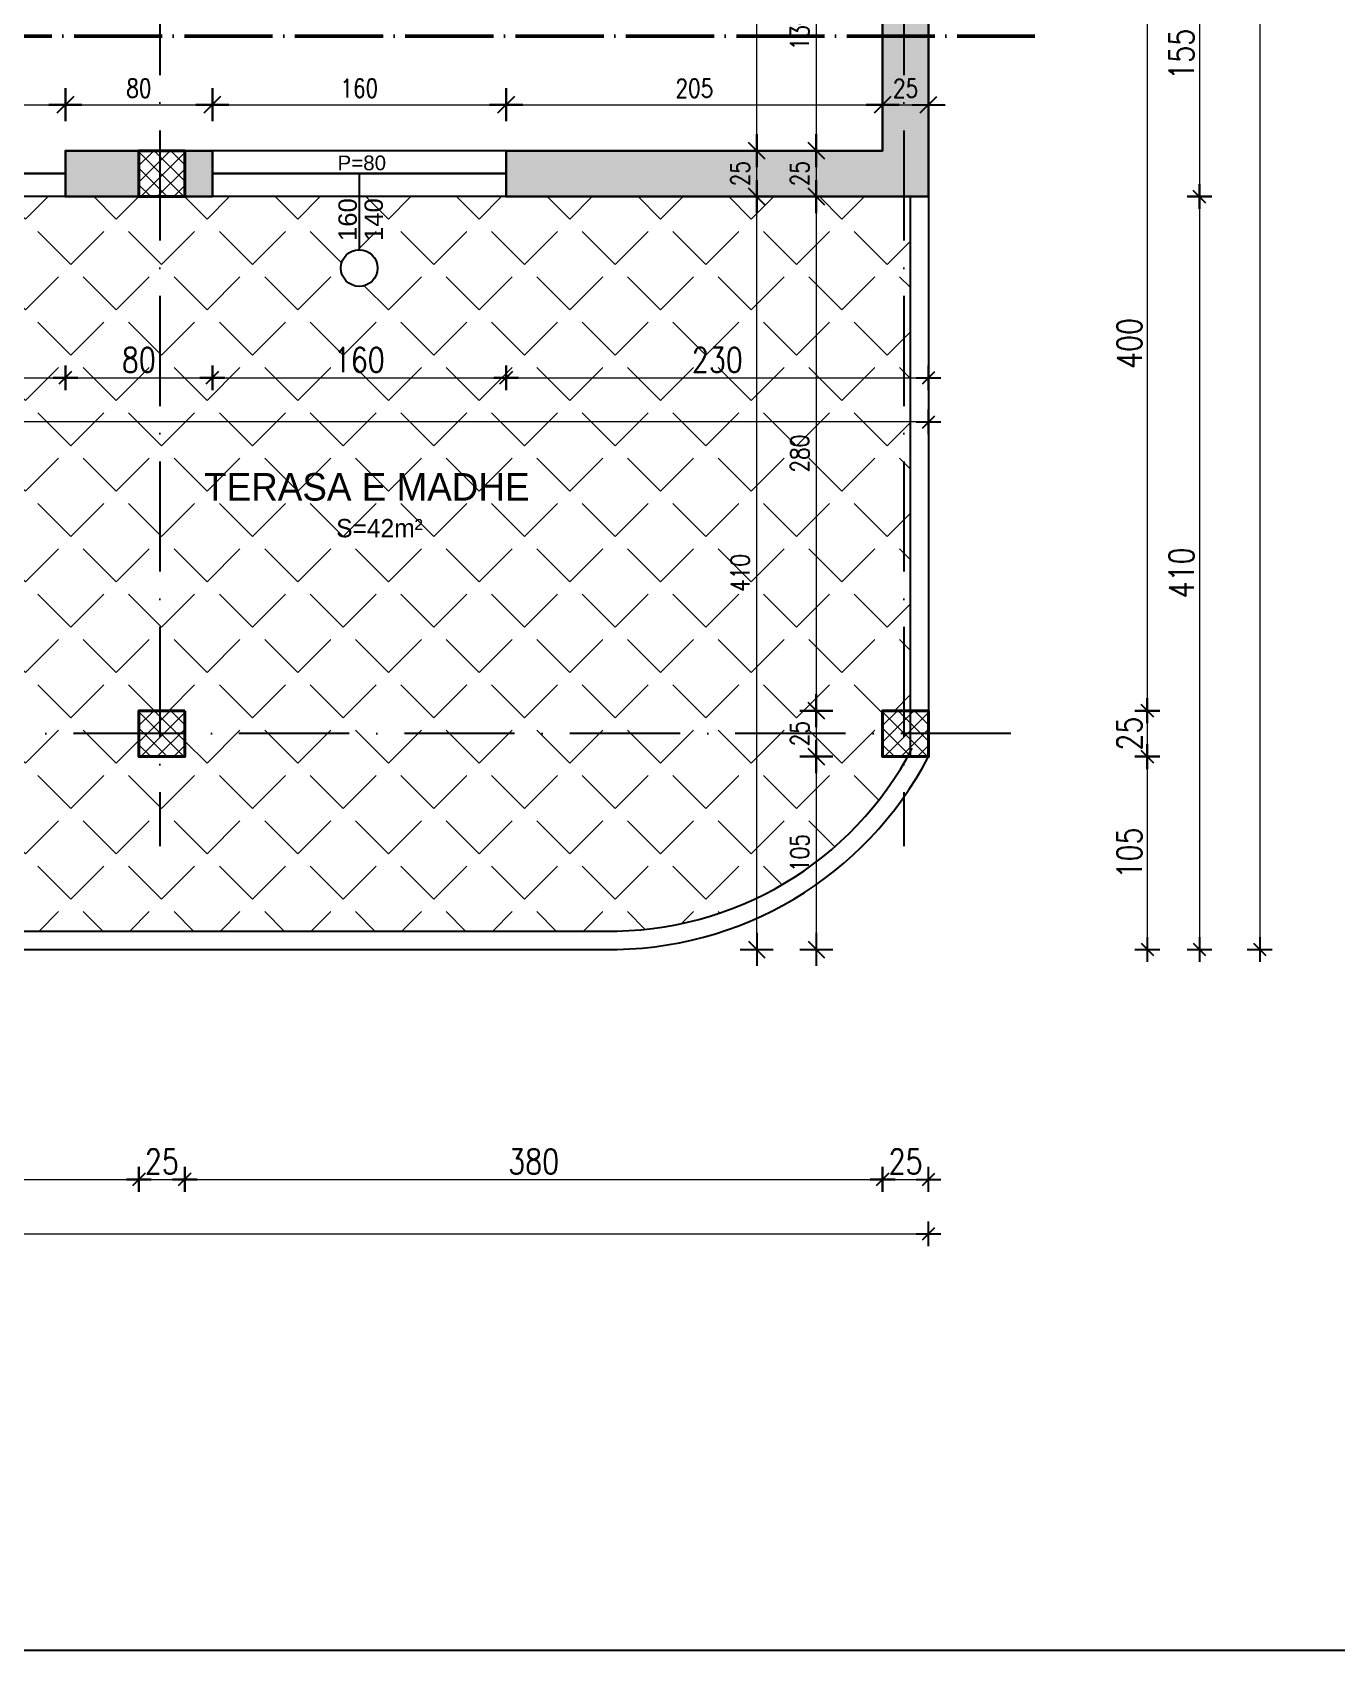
# Model space of a CAD drawing. Header units: metres. Extents: x 2674 to 33045, y -10854 to 2806.
# Drawn here: x 19612 to 20322, y 159 to 1040 of the extents above; entities that cross this region are included whole.
import ezdxf

# ---------------------------------------------------------------- set-up
doc = ezdxf.new("R2010")
doc.units = ezdxf.units.M
doc.linetypes.add('ACAD_ISO04W100', pattern=[30, 24, -3, 0, -3])
doc.linetypes.add('ACAD_ISO10W100', pattern=[18, 12, -3, 0, -3])
doc.layers.add('2d hamdia', color=7, linetype='Continuous')
doc.styles.add('_DIM Romans 0.8', font='romans.shx', dxfattribs={"width": 0.8})
doc.styles.get("Standard").update_dxf_attribs({"font": 'arial.ttf'})
doc.linetypes.add('FENCELINE2', pattern='A,6.35,-2.54,[132,ltypeshp.shx,S=2.54,R=0,X=-2.54,Y=0],-2.54,25.4', length=36.83)
doc.dimstyles.new('50 jasht', dxfattribs={"dimscale": 15, "dimtxt": 0.9, "dimasz": 0.3, "dimexe": 1.25, "dimexo": 0.625, "dimgap": 0.2, "dimtad": 1, "dimdec": 0, "dimzin": 12, "dimdsep": 46, "dimtxsty": '_DIM Romans 0.8', "dimblk": '- Kosa Crta za DIM (Mala)', "dimcen": 1, "dimse1": 1, "dimse2": 1, "dimclrd": 256, "dimclrt": 256, "dimazin": 3, "dimtfac": 1, "dimtdec": 0, "dimtix": 1, "dimtmove": 0, "dimatfit": 3, "dimfxl": 1, "dimlwd": 0, "dimarcsym": 0})
doc.dimstyles.new('50 mrena', dxfattribs={"dimscale": 10, "dimtxt": 1, "dimasz": 0.6, "dimexe": 1.25, "dimexo": 0.625, "dimgap": 0.4, "dimtad": 1, "dimdec": 0, "dimzin": 12, "dimdsep": 46, "dimtxsty": '_DIM Romans 0.8', "dimblk": '- Kosa Crta za DIM (Mala)', "dimcen": 2.5, "dimse1": 1, "dimse2": 1, "dimclrd": 256, "dimclrt": 256, "dimadec": 0, "dimazin": 3, "dimtfac": 1, "dimtdec": 0, "dimtix": 1, "dimtmove": 0, "dimatfit": 3, "dimfxl": 1, "dimlwd": 15, "dimarcsym": 0})

# ---------------------------------------------------------------- blocks, each defined once
blk = doc.blocks.new('- Kosa Crta za DIM (Mala)')
for points in [[(0, -1.5), (0, 1.5)], [(-1.5, 0), (1.5, 0)], [(-0.75, -0.75), (0.75, 0.75)]]:
    blk.add_lwpolyline(points)
blk = doc.blocks.new('*D903')
at = {"lineweight": 0, "transparency": 16777216}
blk.add_line((20219.24, 1066.21), (20219.24, 675.21), dxfattribs=at)
at = {"layer": 'Defpoints', "color": 0, "lineweight": 0, "transparency": 16777216}
for p in [(20100.1, 1070.71), (20100.1, 670.71), (20219.24, 670.71)]:
    blk.add_point(p, dxfattribs=at)
at = {"lineweight": 0, "transparency": 16777216, "xscale": 4.5, "yscale": 4.5, "zscale": 4.5}
for p, rotation in [((20219.24, 1070.71), 90), ((20219.24, 670.71), 270)]:
    blk.add_blockref('- Kosa Crta za DIM (Mala)', p, dxfattribs=dict(at, rotation=rotation))
at = {"lineweight": 0, "transparency": 16777216, "insert": (20209.49, 870.71), "char_height": 13.5, "attachment_point": 5, "rotation": 90, "style": '_DIM Romans 0.8'}
blk.add_mtext('400', dxfattribs=at)
blk = doc.blocks.new('*D904')
at = {"lineweight": 0, "transparency": 16777216}
blk.add_line((20219.24, 666.21), (20219.24, 650.21), dxfattribs=at)
at = {"layer": 'Defpoints', "color": 0, "lineweight": 0, "transparency": 16777216}
for p in [(20100.1, 670.71), (20100.1, 645.71), (20219.24, 645.71)]:
    blk.add_point(p, dxfattribs=at)
at = {"lineweight": 0, "transparency": 16777216, "xscale": 4.5, "yscale": 4.5, "zscale": 4.5}
for p, rotation in [((20219.24, 670.71), 90), ((20219.24, 645.71), 270)]:
    blk.add_blockref('- Kosa Crta za DIM (Mala)', p, dxfattribs=dict(at, rotation=rotation))
at = {"lineweight": 0, "transparency": 16777216, "insert": (20209.49, 658.21), "char_height": 13.5, "attachment_point": 5, "rotation": 90, "style": '_DIM Romans 0.8'}
blk.add_mtext('25', dxfattribs=at)
blk = doc.blocks.new('*D905')
at = {"lineweight": 0, "transparency": 16777216}
blk.add_line((20219.24, 641.21), (20219.24, 545.21), dxfattribs=at)
at = {"layer": 'Defpoints', "color": 0, "lineweight": 0, "transparency": 16777216}
for p in [(20100.1, 645.71), (19923.67, 540.71), (20219.24, 540.71)]:
    blk.add_point(p, dxfattribs=at)
at = {"lineweight": 0, "transparency": 16777216, "xscale": 4.5, "yscale": 4.5, "zscale": 4.5}
for p, rotation in [((20219.24, 645.71), 90), ((20219.24, 540.71), 270)]:
    blk.add_blockref('- Kosa Crta za DIM (Mala)', p, dxfattribs=dict(at, rotation=rotation))
at = {"lineweight": 0, "transparency": 16777216, "insert": (20209.49, 593.21), "char_height": 13.5, "attachment_point": 5, "rotation": 90, "style": '_DIM Romans 0.8'}
blk.add_mtext('105', dxfattribs=at)
blk = doc.blocks.new('*D914')
at = {"lineweight": 0, "transparency": 16777216}
blk.add_line((20247.61, 1101.21), (20247.61, 955.21), dxfattribs=at)
at = {"layer": 'Defpoints', "color": 0, "lineweight": 0, "transparency": 16777216}
for p in [(20100.1, 1105.71), (20100.1, 950.71), (20247.61, 950.71)]:
    blk.add_point(p, dxfattribs=at)
at = {"lineweight": 0, "transparency": 16777216, "xscale": 4.5, "yscale": 4.5, "zscale": 4.5}
for p, rotation in [((20247.61, 1105.71), 90), ((20247.61, 950.71), 270)]:
    blk.add_blockref('- Kosa Crta za DIM (Mala)', p, dxfattribs=dict(at, rotation=rotation))
at = {"lineweight": 0, "transparency": 16777216, "insert": (20237.86, 1028.21), "char_height": 13.5, "attachment_point": 5, "rotation": 90, "style": '_DIM Romans 0.8'}
blk.add_mtext('155', dxfattribs=at)
blk = doc.blocks.new('*D915')
at = {"lineweight": 0, "transparency": 16777216}
blk.add_line((20247.61, 946.21), (20247.61, 545.21), dxfattribs=at)
at = {"layer": 'Defpoints', "color": 0, "lineweight": 0, "transparency": 16777216}
for p in [(20100.1, 950.71), (19923.67, 540.71), (20247.61, 540.71)]:
    blk.add_point(p, dxfattribs=at)
at = {"lineweight": 0, "transparency": 16777216, "xscale": 4.5, "yscale": 4.5, "zscale": 4.5}
for p, rotation in [((20247.61, 950.71), 90), ((20247.61, 540.71), 270)]:
    blk.add_blockref('- Kosa Crta za DIM (Mala)', p, dxfattribs=dict(at, rotation=rotation))
at = {"lineweight": 0, "transparency": 16777216, "insert": (20237.86, 745.71), "char_height": 13.5, "attachment_point": 5, "rotation": 90, "style": '_DIM Romans 0.8'}
blk.add_mtext('410', dxfattribs=at)
blk = doc.blocks.new('*D916')
at = {"lineweight": 0, "transparency": 16777216}
blk.add_line((20280.44, 1871.21), (20280.44, 545.21), dxfattribs=at)
at = {"layer": 'Defpoints', "color": 0, "lineweight": 0, "transparency": 16777216}
for p in [(20100.1, 1875.71), (19923.67, 540.71), (20280.44, 540.71)]:
    blk.add_point(p, dxfattribs=at)
at = {"lineweight": 0, "transparency": 16777216, "xscale": 4.5, "yscale": 4.5, "zscale": 4.5}
for p, rotation in [((20280.44, 1875.71), 90), ((20280.44, 540.71), 270)]:
    blk.add_blockref('- Kosa Crta za DIM (Mala)', p, dxfattribs=dict(at, rotation=rotation))
at = {"lineweight": 0, "transparency": 16777216, "insert": (20270.69, 1208.21), "char_height": 13.5, "attachment_point": 5, "rotation": 90, "style": '_DIM Romans 0.8'}
blk.add_mtext('1335', dxfattribs=at)
blk = doc.blocks.new('*D940')
at = {"lineweight": 0, "transparency": 16777216}
blk.add_line((19334.6, 415.47), (19665.6, 415.47), dxfattribs=at)
at = {"layer": 'Defpoints', "color": 0, "lineweight": 0, "transparency": 16777216}
for p in [(19330.1, 645.71), (19670.1, 645.71), (19670.1, 415.47)]:
    blk.add_point(p, dxfattribs=at)
at = {"lineweight": 0, "transparency": 16777216, "xscale": 4.5, "yscale": 4.5, "zscale": 4.5, "rotation": 180}
blk.add_blockref('- Kosa Crta za DIM (Mala)', (19330.1, 415.47), dxfattribs=at)
at = {"lineweight": 0, "transparency": 16777216, "xscale": 4.5, "yscale": 4.5, "zscale": 4.5}
blk.add_blockref('- Kosa Crta za DIM (Mala)', (19670.1, 415.47), dxfattribs=at)
at = {"lineweight": 0, "transparency": 16777216, "insert": (19500.1, 425.22), "char_height": 13.5, "attachment_point": 5, "style": '_DIM Romans 0.8'}
blk.add_mtext('340', dxfattribs=at)
blk = doc.blocks.new('*D941')
at = {"lineweight": 0, "transparency": 16777216}
blk.add_line((19674.6, 415.47), (19690.6, 415.47), dxfattribs=at)
at = {"layer": 'Defpoints', "color": 0, "lineweight": 0, "transparency": 16777216}
for p in [(19670.1, 645.71), (19695.1, 645.71), (19695.1, 415.47)]:
    blk.add_point(p, dxfattribs=at)
at = {"lineweight": 0, "transparency": 16777216, "xscale": 4.5, "yscale": 4.5, "zscale": 4.5, "rotation": 180}
blk.add_blockref('- Kosa Crta za DIM (Mala)', (19670.1, 415.47), dxfattribs=at)
at = {"lineweight": 0, "transparency": 16777216, "xscale": 4.5, "yscale": 4.5, "zscale": 4.5}
blk.add_blockref('- Kosa Crta za DIM (Mala)', (19695.1, 415.47), dxfattribs=at)
at = {"lineweight": 0, "transparency": 16777216, "insert": (19682.6, 425.22), "char_height": 13.5, "attachment_point": 5, "style": '_DIM Romans 0.8'}
blk.add_mtext('25', dxfattribs=at)
blk = doc.blocks.new('*D942')
at = {"lineweight": 0, "transparency": 16777216}
blk.add_line((19699.6, 415.47), (20070.6, 415.47), dxfattribs=at)
at = {"layer": 'Defpoints', "color": 0, "lineweight": 0, "transparency": 16777216}
for p in [(19695.1, 645.71), (20075.1, 645.71), (20075.1, 415.47)]:
    blk.add_point(p, dxfattribs=at)
at = {"lineweight": 0, "transparency": 16777216, "xscale": 4.5, "yscale": 4.5, "zscale": 4.5, "rotation": 180}
blk.add_blockref('- Kosa Crta za DIM (Mala)', (19695.1, 415.47), dxfattribs=at)
at = {"lineweight": 0, "transparency": 16777216, "xscale": 4.5, "yscale": 4.5, "zscale": 4.5}
blk.add_blockref('- Kosa Crta za DIM (Mala)', (20075.1, 415.47), dxfattribs=at)
at = {"lineweight": 0, "transparency": 16777216, "insert": (19885.1, 425.22), "char_height": 13.5, "attachment_point": 5, "style": '_DIM Romans 0.8'}
blk.add_mtext('380', dxfattribs=at)
blk = doc.blocks.new('*D943')
at = {"lineweight": 0, "transparency": 16777216}
blk.add_line((20079.6, 415.47), (20095.6, 415.47), dxfattribs=at)
at = {"layer": 'Defpoints', "color": 0, "lineweight": 0, "transparency": 16777216}
for p in [(20075.1, 645.71), (20100.1, 645.71), (20100.1, 415.47)]:
    blk.add_point(p, dxfattribs=at)
at = {"lineweight": 0, "transparency": 16777216, "xscale": 4.5, "yscale": 4.5, "zscale": 4.5, "rotation": 180}
blk.add_blockref('- Kosa Crta za DIM (Mala)', (20075.1, 415.47), dxfattribs=at)
at = {"lineweight": 0, "transparency": 16777216, "xscale": 4.5, "yscale": 4.5, "zscale": 4.5}
blk.add_blockref('- Kosa Crta za DIM (Mala)', (20100.1, 415.47), dxfattribs=at)
at = {"lineweight": 0, "transparency": 16777216, "insert": (20087.6, 425.22), "char_height": 13.5, "attachment_point": 5, "style": '_DIM Romans 0.8'}
blk.add_mtext('25', dxfattribs=at)
blk = doc.blocks.new('*D944')
at = {"lineweight": 0, "transparency": 16777216}
blk.add_line((19070.6, 385.85), (20095.6, 385.85), dxfattribs=at)
at = {"layer": 'Defpoints', "color": 0, "lineweight": 0, "transparency": 16777216}
for p in [(19066.1, 645.71), (20100.1, 645.71), (20100.1, 385.85)]:
    blk.add_point(p, dxfattribs=at)
at = {"lineweight": 0, "transparency": 16777216, "xscale": 4.5, "yscale": 4.5, "zscale": 4.5, "rotation": 180}
blk.add_blockref('- Kosa Crta za DIM (Mala)', (19066.1, 385.85), dxfattribs=at)
at = {"lineweight": 0, "transparency": 16777216, "xscale": 4.5, "yscale": 4.5, "zscale": 4.5}
blk.add_blockref('- Kosa Crta za DIM (Mala)', (20100.1, 385.85), dxfattribs=at)
at = {"lineweight": 0, "transparency": 16777216, "insert": (19583.1, 395.6), "char_height": 13.5, "attachment_point": 5, "style": '_DIM Romans 0.8'}
blk.add_mtext('1034', dxfattribs=at)
blk = doc.blocks.new('*D951')
at = {"lineweight": 0, "transparency": 16777216}
blk.add_line((19554.6, 852.02), (19625.6, 852.02), dxfattribs=at)
at = {"layer": 'Defpoints', "color": 0, "lineweight": 0, "transparency": 16777216}
for p in [(19550.1, 950.71), (19630.1, 950.71), (19630.1, 852.02)]:
    blk.add_point(p, dxfattribs=at)
at = {"lineweight": 0, "transparency": 16777216, "xscale": 4.5, "yscale": 4.5, "zscale": 4.5, "rotation": 180}
blk.add_blockref('- Kosa Crta za DIM (Mala)', (19550.1, 852.02), dxfattribs=at)
at = {"lineweight": 0, "transparency": 16777216, "xscale": 4.5, "yscale": 4.5, "zscale": 4.5}
blk.add_blockref('- Kosa Crta za DIM (Mala)', (19630.1, 852.02), dxfattribs=at)
at = {"lineweight": 0, "transparency": 16777216, "insert": (19590.1, 861.77), "char_height": 13.5, "attachment_point": 5, "style": '_DIM Romans 0.8'}
blk.add_mtext('80', dxfattribs=at)
blk = doc.blocks.new('*D952')
at = {"lineweight": 0, "transparency": 16777216}
blk.add_line((19634.6, 852.02), (19705.6, 852.02), dxfattribs=at)
at = {"layer": 'Defpoints', "color": 0, "lineweight": 0, "transparency": 16777216}
for p in [(19630.1, 950.71), (19710.1, 950.71), (19710.1, 852.02)]:
    blk.add_point(p, dxfattribs=at)
at = {"lineweight": 0, "transparency": 16777216, "xscale": 4.5, "yscale": 4.5, "zscale": 4.5, "rotation": 180}
blk.add_blockref('- Kosa Crta za DIM (Mala)', (19630.1, 852.02), dxfattribs=at)
at = {"lineweight": 0, "transparency": 16777216, "xscale": 4.5, "yscale": 4.5, "zscale": 4.5}
blk.add_blockref('- Kosa Crta za DIM (Mala)', (19710.1, 852.02), dxfattribs=at)
at = {"lineweight": 0, "transparency": 16777216, "insert": (19670.1, 861.77), "char_height": 13.5, "attachment_point": 5, "style": '_DIM Romans 0.8'}
blk.add_mtext('80', dxfattribs=at)
blk = doc.blocks.new('*D953')
at = {"lineweight": 0, "transparency": 16777216}
blk.add_line((19714.6, 852.02), (19865.6, 852.02), dxfattribs=at)
at = {"layer": 'Defpoints', "color": 0, "lineweight": 0, "transparency": 16777216}
for p in [(19710.1, 950.71), (19870.1, 950.71), (19870.1, 852.02)]:
    blk.add_point(p, dxfattribs=at)
at = {"lineweight": 0, "transparency": 16777216, "xscale": 4.5, "yscale": 4.5, "zscale": 4.5, "rotation": 180}
blk.add_blockref('- Kosa Crta za DIM (Mala)', (19710.1, 852.02), dxfattribs=at)
at = {"lineweight": 0, "transparency": 16777216, "xscale": 4.5, "yscale": 4.5, "zscale": 4.5}
blk.add_blockref('- Kosa Crta za DIM (Mala)', (19870.1, 852.02), dxfattribs=at)
at = {"lineweight": 0, "transparency": 16777216, "insert": (19790.1, 861.77), "char_height": 13.5, "attachment_point": 5, "style": '_DIM Romans 0.8'}
blk.add_mtext('160', dxfattribs=at)
blk = doc.blocks.new('*D954')
at = {"lineweight": 0, "transparency": 16777216}
blk.add_line((19874.6, 852.02), (20095.6, 852.02), dxfattribs=at)
at = {"layer": 'Defpoints', "color": 0, "lineweight": 0, "transparency": 16777216}
for p in [(19870.1, 950.71), (20100.1, 950.71), (20100.1, 852.02)]:
    blk.add_point(p, dxfattribs=at)
at = {"lineweight": 0, "transparency": 16777216, "xscale": 4.5, "yscale": 4.5, "zscale": 4.5, "rotation": 180}
blk.add_blockref('- Kosa Crta za DIM (Mala)', (19870.1, 852.02), dxfattribs=at)
at = {"lineweight": 0, "transparency": 16777216, "xscale": 4.5, "yscale": 4.5, "zscale": 4.5}
blk.add_blockref('- Kosa Crta za DIM (Mala)', (20100.1, 852.02), dxfattribs=at)
at = {"lineweight": 0, "transparency": 16777216, "insert": (19985.1, 861.77), "char_height": 13.5, "attachment_point": 5, "style": '_DIM Romans 0.8'}
blk.add_mtext('230', dxfattribs=at)
blk = doc.blocks.new('*D955')
at = {"lineweight": 0, "transparency": 16777216}
blk.add_line((20095.6, 827.98), (19070.6, 827.98), dxfattribs=at)
at = {"layer": 'Defpoints', "color": 0, "lineweight": 0, "transparency": 16777216}
for p in [(19066.1, 950.71), (20100.1, 950.71), (19066.1, 827.98)]:
    blk.add_point(p, dxfattribs=at)
at = {"lineweight": 0, "transparency": 16777216, "xscale": 4.5, "yscale": 4.5, "zscale": 4.5, "rotation": 180}
blk.add_blockref('- Kosa Crta za DIM (Mala)', (19066.1, 827.98), dxfattribs=at)
at = {"lineweight": 0, "transparency": 16777216, "xscale": 4.5, "yscale": 4.5, "zscale": 4.5}
blk.add_blockref('- Kosa Crta za DIM (Mala)', (20100.1, 827.98), dxfattribs=at)
at = {"lineweight": 0, "transparency": 16777216, "insert": (19583.1, 837.73), "char_height": 13.5, "attachment_point": 5, "style": '_DIM Romans 0.8'}
blk.add_mtext('1034', dxfattribs=at)
blk = doc.blocks.new('*D973')
at = {"lineweight": 15, "transparency": 16777216}
blk.add_line((20038.97, 1099.71), (20038.97, 981.71), dxfattribs=at)
at = {"layer": 'Defpoints', "color": 0, "lineweight": 0, "transparency": 16777216}
for p in [(20075.1, 1105.71), (20038.97, 975.71), (20075.1, 975.71)]:
    blk.add_point(p, dxfattribs=at)
at = {"lineweight": 15, "transparency": 16777216, "xscale": 6, "yscale": 6, "zscale": 6}
for p, rotation in [((20038.97, 1105.71), 90), ((20038.97, 975.71), 270)]:
    blk.add_blockref('- Kosa Crta za DIM (Mala)', p, dxfattribs=dict(at, rotation=rotation))
at = {"lineweight": 0, "transparency": 16777216, "insert": (20029.97, 1040.71), "char_height": 10, "attachment_point": 5, "rotation": 90, "style": '_DIM Romans 0.8'}
blk.add_mtext('130', dxfattribs=at)
blk = doc.blocks.new('*D974')
at = {"lineweight": 15, "transparency": 16777216}
blk.add_line((20038.97, 969.71), (20038.97, 956.71), dxfattribs=at)
at = {"layer": 'Defpoints', "color": 0, "lineweight": 0, "transparency": 16777216}
for p in [(20075.1, 975.71), (20038.97, 950.71), (20100.1, 950.71)]:
    blk.add_point(p, dxfattribs=at)
at = {"lineweight": 15, "transparency": 16777216, "xscale": 6, "yscale": 6, "zscale": 6}
for p, rotation in [((20038.97, 975.71), 90), ((20038.97, 950.71), 270)]:
    blk.add_blockref('- Kosa Crta za DIM (Mala)', p, dxfattribs=dict(at, rotation=rotation))
at = {"lineweight": 0, "transparency": 16777216, "insert": (20029.97, 963.21), "char_height": 10, "attachment_point": 5, "rotation": 90, "style": '_DIM Romans 0.8'}
blk.add_mtext('25', dxfattribs=at)
blk = doc.blocks.new('*D975')
at = {"lineweight": 15, "transparency": 16777216}
blk.add_line((20038.97, 944.71), (20038.97, 676.71), dxfattribs=at)
at = {"layer": 'Defpoints', "color": 0, "lineweight": 0, "transparency": 16777216}
for p in [(20100.1, 950.71), (20038.97, 670.71), (20075.1, 670.71)]:
    blk.add_point(p, dxfattribs=at)
at = {"lineweight": 15, "transparency": 16777216, "xscale": 6, "yscale": 6, "zscale": 6}
for p, rotation in [((20038.97, 950.71), 90), ((20038.97, 670.71), 270)]:
    blk.add_blockref('- Kosa Crta za DIM (Mala)', p, dxfattribs=dict(at, rotation=rotation))
at = {"lineweight": 0, "transparency": 16777216, "insert": (20029.97, 810.71), "char_height": 10, "attachment_point": 5, "rotation": 90, "style": '_DIM Romans 0.8'}
blk.add_mtext('280', dxfattribs=at)
blk = doc.blocks.new('*D976')
at = {"lineweight": 15, "transparency": 16777216}
blk.add_line((20038.97, 664.71), (20038.97, 651.71), dxfattribs=at)
at = {"layer": 'Defpoints', "color": 0, "lineweight": 0, "transparency": 16777216}
for p in [(20075.1, 670.71), (20038.97, 645.71), (20075.1, 645.71)]:
    blk.add_point(p, dxfattribs=at)
at = {"lineweight": 15, "transparency": 16777216, "xscale": 6, "yscale": 6, "zscale": 6}
for p, rotation in [((20038.97, 670.71), 90), ((20038.97, 645.71), 270)]:
    blk.add_blockref('- Kosa Crta za DIM (Mala)', p, dxfattribs=dict(at, rotation=rotation))
at = {"lineweight": 0, "transparency": 16777216, "insert": (20029.97, 658.21), "char_height": 10, "attachment_point": 5, "rotation": 90, "style": '_DIM Romans 0.8'}
blk.add_mtext('25', dxfattribs=at)
blk = doc.blocks.new('*D977')
at = {"lineweight": 15, "transparency": 16777216}
blk.add_line((20038.97, 639.71), (20038.97, 546.71), dxfattribs=at)
at = {"layer": 'Defpoints', "color": 0, "lineweight": 0, "transparency": 16777216}
for p in [(20075.1, 645.71), (19923.67, 540.71), (20038.97, 540.71)]:
    blk.add_point(p, dxfattribs=at)
at = {"lineweight": 15, "transparency": 16777216, "xscale": 6, "yscale": 6, "zscale": 6}
for p, rotation in [((20038.97, 645.71), 90), ((20038.97, 540.71), 270)]:
    blk.add_blockref('- Kosa Crta za DIM (Mala)', p, dxfattribs=dict(at, rotation=rotation))
at = {"lineweight": 0, "transparency": 16777216, "insert": (20029.97, 593.21), "char_height": 10, "attachment_point": 5, "rotation": 90, "style": '_DIM Romans 0.8'}
blk.add_mtext('105', dxfattribs=at)
blk = doc.blocks.new('*D990')
at = {"lineweight": 15, "transparency": 16777216}
blk.add_line((20006.52, 546.71), (20006.52, 944.71), dxfattribs=at)
at = {"layer": 'Defpoints', "color": 0, "lineweight": 0, "transparency": 16777216}
for p in [(20006.52, 950.71), (20100.1, 950.71), (19923.67, 540.71)]:
    blk.add_point(p, dxfattribs=at)
at = {"lineweight": 15, "transparency": 16777216, "xscale": 6, "yscale": 6, "zscale": 6}
for p, rotation in [((20006.52, 950.71), 90), ((20006.52, 540.71), 270)]:
    blk.add_blockref('- Kosa Crta za DIM (Mala)', p, dxfattribs=dict(at, rotation=rotation))
at = {"lineweight": 0, "transparency": 16777216, "insert": (19997.52, 745.71), "char_height": 10, "attachment_point": 5, "rotation": 90, "style": '_DIM Romans 0.8'}
blk.add_mtext('410', dxfattribs=at)
blk = doc.blocks.new('*D991')
at = {"lineweight": 15, "transparency": 16777216}
blk.add_line((20006.52, 956.71), (20006.52, 969.71), dxfattribs=at)
at = {"layer": 'Defpoints', "color": 0, "lineweight": 0, "transparency": 16777216}
for p in [(20006.52, 975.71), (20075.1, 975.71), (20100.1, 950.71)]:
    blk.add_point(p, dxfattribs=at)
at = {"lineweight": 15, "transparency": 16777216, "xscale": 6, "yscale": 6, "zscale": 6}
for p, rotation in [((20006.52, 975.71), 90), ((20006.52, 950.71), 270)]:
    blk.add_blockref('- Kosa Crta za DIM (Mala)', p, dxfattribs=dict(at, rotation=rotation))
at = {"lineweight": 0, "transparency": 16777216, "insert": (19997.52, 963.21), "char_height": 10, "attachment_point": 5, "rotation": 90, "style": '_DIM Romans 0.8'}
blk.add_mtext('25', dxfattribs=at)
blk = doc.blocks.new('*D992')
at = {"lineweight": 15, "transparency": 16777216}
blk.add_line((20006.52, 981.71), (20006.52, 1469.71), dxfattribs=at)
at = {"layer": 'Defpoints', "color": 0, "lineweight": 0, "transparency": 16777216}
for p in [(20006.52, 1475.71), (20075.1, 1475.71), (20075.1, 975.71)]:
    blk.add_point(p, dxfattribs=at)
at = {"lineweight": 15, "transparency": 16777216, "xscale": 6, "yscale": 6, "zscale": 6}
for p, rotation in [((20006.52, 1475.71), 90), ((20006.52, 975.71), 270)]:
    blk.add_blockref('- Kosa Crta za DIM (Mala)', p, dxfattribs=dict(at, rotation=rotation))
at = {"lineweight": 0, "transparency": 16777216, "insert": (19997.52, 1225.71), "char_height": 10, "attachment_point": 5, "rotation": 90, "style": '_DIM Romans 0.8'}
blk.add_mtext('500', dxfattribs=at)
blk = doc.blocks.new('*D1008')
at = {"lineweight": 15, "transparency": 16777216}
blk.add_line((19556.1, 1000.73), (19624.1, 1000.73), dxfattribs=at)
at = {"layer": 'Defpoints', "color": 0, "lineweight": 0, "transparency": 16777216}
for p in [(19630.1, 1000.73), (19550.1, 975.71), (19630.1, 975.71)]:
    blk.add_point(p, dxfattribs=at)
at = {"lineweight": 15, "transparency": 16777216, "xscale": 6, "yscale": 6, "zscale": 6, "rotation": 180}
blk.add_blockref('- Kosa Crta za DIM (Mala)', (19550.1, 1000.73), dxfattribs=at)
at = {"lineweight": 15, "transparency": 16777216, "xscale": 6, "yscale": 6, "zscale": 6}
blk.add_blockref('- Kosa Crta za DIM (Mala)', (19630.1, 1000.73), dxfattribs=at)
at = {"lineweight": 0, "transparency": 16777216, "insert": (19590.1, 1009.73), "char_height": 10, "attachment_point": 5, "style": '_DIM Romans 0.8'}
blk.add_mtext('80', dxfattribs=at)
blk = doc.blocks.new('*D1009')
at = {"lineweight": 15, "transparency": 16777216}
blk.add_line((19636.1, 1000.73), (19704.1, 1000.73), dxfattribs=at)
at = {"layer": 'Defpoints', "color": 0, "lineweight": 0, "transparency": 16777216}
for p in [(19710.1, 1000.73), (19630.1, 975.71), (19710.1, 975.71)]:
    blk.add_point(p, dxfattribs=at)
at = {"lineweight": 15, "transparency": 16777216, "xscale": 6, "yscale": 6, "zscale": 6, "rotation": 180}
blk.add_blockref('- Kosa Crta za DIM (Mala)', (19630.1, 1000.73), dxfattribs=at)
at = {"lineweight": 15, "transparency": 16777216, "xscale": 6, "yscale": 6, "zscale": 6}
blk.add_blockref('- Kosa Crta za DIM (Mala)', (19710.1, 1000.73), dxfattribs=at)
at = {"lineweight": 0, "transparency": 16777216, "insert": (19670.1, 1009.73), "char_height": 10, "attachment_point": 5, "style": '_DIM Romans 0.8'}
blk.add_mtext('80', dxfattribs=at)
blk = doc.blocks.new('*D1010')
at = {"lineweight": 15, "transparency": 16777216}
blk.add_line((19716.1, 1000.73), (19864.1, 1000.73), dxfattribs=at)
at = {"layer": 'Defpoints', "color": 0, "lineweight": 0, "transparency": 16777216}
for p in [(19870.1, 1000.73), (19710.1, 975.71), (19870.1, 975.71)]:
    blk.add_point(p, dxfattribs=at)
at = {"lineweight": 15, "transparency": 16777216, "xscale": 6, "yscale": 6, "zscale": 6, "rotation": 180}
blk.add_blockref('- Kosa Crta za DIM (Mala)', (19710.1, 1000.73), dxfattribs=at)
at = {"lineweight": 15, "transparency": 16777216, "xscale": 6, "yscale": 6, "zscale": 6}
blk.add_blockref('- Kosa Crta za DIM (Mala)', (19870.1, 1000.73), dxfattribs=at)
at = {"lineweight": 0, "transparency": 16777216, "insert": (19790.1, 1009.73), "char_height": 10, "attachment_point": 5, "style": '_DIM Romans 0.8'}
blk.add_mtext('160', dxfattribs=at)
blk = doc.blocks.new('*D1011')
at = {"lineweight": 15, "transparency": 16777216}
blk.add_line((19876.1, 1000.73), (20069.1, 1000.73), dxfattribs=at)
at = {"layer": 'Defpoints', "color": 0, "lineweight": 0, "transparency": 16777216}
for p in [(20075.1, 1000.73), (19870.1, 975.71), (20075.1, 975.71)]:
    blk.add_point(p, dxfattribs=at)
at = {"lineweight": 15, "transparency": 16777216, "xscale": 6, "yscale": 6, "zscale": 6, "rotation": 180}
blk.add_blockref('- Kosa Crta za DIM (Mala)', (19870.1, 1000.73), dxfattribs=at)
at = {"lineweight": 15, "transparency": 16777216, "xscale": 6, "yscale": 6, "zscale": 6}
blk.add_blockref('- Kosa Crta za DIM (Mala)', (20075.1, 1000.73), dxfattribs=at)
at = {"lineweight": 0, "transparency": 16777216, "insert": (19972.6, 1009.73), "char_height": 10, "attachment_point": 5, "style": '_DIM Romans 0.8'}
blk.add_mtext('205', dxfattribs=at)
blk = doc.blocks.new('*D1012')
at = {"lineweight": 15, "transparency": 16777216}
blk.add_line((20081.1, 1000.73), (20094.1, 1000.73), dxfattribs=at)
at = {"layer": 'Defpoints', "color": 0, "lineweight": 0, "transparency": 16777216}
for p in [(20100.1, 1000.73), (20075.1, 975.71), (20100.1, 950.71)]:
    blk.add_point(p, dxfattribs=at)
at = {"lineweight": 15, "transparency": 16777216, "xscale": 6, "yscale": 6, "zscale": 6, "rotation": 180}
blk.add_blockref('- Kosa Crta za DIM (Mala)', (20075.1, 1000.73), dxfattribs=at)
at = {"lineweight": 15, "transparency": 16777216, "xscale": 6, "yscale": 6, "zscale": 6}
blk.add_blockref('- Kosa Crta za DIM (Mala)', (20100.1, 1000.73), dxfattribs=at)
at = {"lineweight": 0, "transparency": 16777216, "insert": (20087.6, 1009.73), "char_height": 10, "attachment_point": 5, "style": '_DIM Romans 0.8'}
blk.add_mtext('25', dxfattribs=at)

msp = doc.modelspace()

# ---------------------------------------------------------------- hatches: boundary and pattern name
at = {"lineweight": 30}
h = msp.add_hatch(color=255, dxfattribs=at)
h.paths.add_polyline_path([(20100.1, 1850.71), (20075.1, 1850.71), (20075.1, 1610.71), (20100.1, 1610.71)])
h.paths.add_polyline_path([(20075.1, 1875.71), (19695.1, 1875.71), (19695.1, 1850.71), (20075.1, 1850.71)])
h.paths.add_polyline_path([(19670.1, 1875.71), (19607.6, 1875.71), (19607.6, 1850.71), (19670.1, 1850.71)])
h.paths.add_polyline_path([(19427.6, 1875.71), (19330.1, 1875.71), (19330.1, 1850.71), (19427.6, 1850.71)])
h.paths.add_polyline_path([(19305.1, 1875.71), (18985.1, 1875.71), (18985.1, 1850.71), (19255.1, 1850.71), (19255.1, 1590.28), (19275.1, 1590.28), (19275.1, 1850.71), (19305.1, 1850.71)])
h.paths.add_polyline_path([(18985.1, 1850.71), (18960.1, 1850.71), (18960.1, 1655.43), (18985.1, 1655.43)])
h.paths.add_polyline_path([(18985.1, 1555.43), (18960.1, 1555.43), (18960.1, 1500.71), (18985.1, 1500.71)])
h.paths.add_polyline_path([(19091.1, 1475.71), (19066.1, 1475.71), (19066.1, 1335.71), (19091.1, 1335.71)])
h.paths.add_polyline_path([(19305.1, 1500.71), (19275.1, 1500.71), (19275.1, 1510.28), (19255.1, 1510.28), (19255.1, 1500.71), (19091.1, 1500.71), (19091.1, 1475.71), (19305.1, 1475.71)])
h.paths.add_polyline_path([(19330.1, 1475.71), (19305.1, 1475.71), (19305.1, 1080.71), (19330.1, 1080.71)])
h.paths.add_polyline_path([(19350.1, 1500.71), (19330.1, 1500.71), (19330.1, 1475.71), (19350.1, 1475.71)])
h.paths.add_polyline_path([(19670.1, 1500.71), (19440.1, 1500.71), (19440.1, 1475.71), (19670.1, 1475.71)])
h.paths.add_polyline_path([(20075.1, 1500.71), (19695.1, 1500.71), (19695.1, 1475.71), (20075.1, 1475.71)])
h.paths.add_polyline_path([(20100.1, 1475.71), (20075.1, 1475.71), (20075.1, 1455.71), (20100.1, 1455.71)])
h.paths.add_polyline_path([(20100.1, 1510.71), (20075.1, 1510.71), (20075.1, 1500.71), (20100.1, 1500.71)])
h.paths.add_polyline_path([(20100.1, 1355.71), (20075.1, 1355.71), (20075.1, 1330.71), (20100.1, 1330.71)])
h.paths.add_polyline_path([(20100.1, 1230.71), (20075.1, 1230.71), (20075.1, 1205.71), (20100.1, 1205.71)])
h.paths.add_polyline_path([(20100.1, 1105.71), (20075.1, 1105.71), (20075.1, 1095.71), (20100.1, 1095.71)])
h.paths.add_polyline_path([(20100.1, 1070.71), (20075.1, 1070.71), (20075.1, 975.71), (19870.1, 975.71), (19870.1, 950.71), (20100.1, 950.71)])
h.paths.add_polyline_path([(19710.1, 975.71), (19695.1, 975.71), (19695.1, 950.71), (19710.1, 950.71)])
h.paths.add_polyline_path([(19670.1, 975.71), (19630.1, 975.71), (19630.1, 950.71), (19670.1, 950.71)])
h.paths.add_polyline_path([(19550.1, 975.71), (19330.1, 975.71), (19330.1, 950.71), (19550.1, 950.71)])
h.paths.add_polyline_path([(19330.1, 990.71), (19305.1, 990.71), (19305.1, 975.71), (19330.1, 975.71)])
h.paths.add_polyline_path([(19305.1, 975.71), (19260.1, 975.71), (19260.1, 950.71), (19305.1, 950.71)])
h.paths.add_polyline_path([(19120.1, 975.71), (19091.1, 975.71), (19091.1, 985.71), (19066.1, 985.71), (19066.1, 950.71), (19120.1, 950.71)])
h.paths.add_polyline_path([(19091.1, 1145.71), (19066.1, 1145.71), (19066.1, 1095.71), (19091.1, 1095.71)])
at = {"layer": '2d hamdia', "lineweight": 0}
h = msp.add_hatch(dxfattribs=at)
h.set_pattern_fill('ANSI37', color=26, scale=2, style=0)
h.set_pattern_definition([(45, (8704.4565, -910), (-4.490128, 4.490128), []), (135, (8704.4565, -910), (-4.490128, -4.490128), [])])
h.paths.add_polyline_path([(19695.1, 975.71), (19670.1, 975.71), (19670.1, 950.71), (19695.1, 950.71)])
at = {"layer": '2d hamdia', "lineweight": 0, "true_color": 0x969696}
h = msp.add_hatch(dxfattribs=at)
h.set_pattern_fill('ANGLE', color=252, scale=5, angle=45, style=0)
h.set_pattern_definition([(45, (0, 0), (-24.695704, 24.695704), [25.4, -9.525]), (135, (0, 0), (-24.695704, -24.695704), [25.4, -9.525])])
h.paths.add_polyline_path([(19127.52, 878.48), (19127.52, 950.71), (19076.1, 950.71), (19076.1, 670.71), (19091.1, 670.71), (19091.1, 645.71), (19077.46, 645.71, 0.276559), (19242.45, 550.71), (19561.85, 550.71), (19561.85, 878.48)])
h.paths.add_polyline_path([(19330.1, 670.71), (19330.1, 645.71), (19305.1, 645.71), (19305.1, 670.71)], flags=16)
h.paths.add_polyline_path([(19190.1, 950.71), (19190.1, 921.79, -0.414214), (19200.1, 911.79, -1), (19180.1, 911.79, -0.414214), (19190.1, 921.79), (19190.1, 950.71), (19127.52, 950.71), (19127.52, 878.48), (19561.85, 878.48), (19561.85, 550.71), (19923.76, 550.71, 0.276559), (20088.74, 645.71), (20075.1, 645.71), (20075.1, 670.71), (20090.1, 670.71), (20090.1, 950.71), (19790.1, 950.71), (19790.1, 921.79, -0.414214), (19800.1, 911.79, -1), (19780.1, 911.79, -0.414214), (19790.1, 921.79), (19790.1, 950.71), (19590.1, 950.71), (19590.1, 921.79, -0.414214), (19600.1, 911.79, -1), (19580.1, 911.79, -0.414214), (19590.1, 921.79), (19590.1, 950.71)])
h.paths.add_polyline_path([(19670.1, 670.71), (19695.1, 670.71), (19695.1, 645.71), (19670.1, 645.71)], flags=16)
h.paths.add_polyline_path([(19702.67, 760.29), (19880.25, 760.29), (19880.25, 807.3), (19702.67, 807.3)], flags=24)
h.paths.add_polyline_path([(19808.46, 922.49), (19808.46, 950.8), (19787.85, 950.8), (19787.85, 922.49)], flags=9)
h.paths.add_polyline_path([(19794.26, 922.49), (19794.26, 950.8), (19773.65, 950.8), (19773.65, 922.49)], flags=9)
h.paths.add_polyline_path([(19608.46, 923.05), (19608.46, 951.36), (19587.85, 951.36), (19587.85, 923.05)], flags=9)
h.paths.add_polyline_path([(19594.26, 926.85), (19594.26, 947.39), (19573.65, 947.39), (19573.65, 926.85)], flags=24)
h.paths.add_polyline_path([(19208.46, 923.05), (19208.46, 951.36), (19187.85, 951.36), (19187.85, 923.05)], flags=9)
h.paths.add_polyline_path([(19194.26, 922.49), (19194.26, 950.8), (19173.65, 950.8), (19173.65, 922.49)], flags=9)
at = {"layer": '2d hamdia', "lineweight": 0}
h = msp.add_hatch(dxfattribs=at)
h.set_pattern_fill('ANSI37', color=26, scale=2, style=0)
h.set_pattern_definition([(45, (8704.4565, -1215), (-4.490128, 4.490128), []), (135, (8704.4565, -1215), (-4.490128, -4.490128), [])])
h.paths.add_polyline_path([(19695.1, 670.71), (19670.1, 670.71), (19670.1, 645.71), (19695.1, 645.71)])
h = msp.add_hatch(dxfattribs=at)
h.set_pattern_fill('ANSI37', color=26, scale=2, style=0)
h.set_pattern_definition([(45, (9109.4565, -1215), (-4.490128, 4.490128), []), (135, (9109.4565, -1215), (-4.490128, -4.490128), [])])
h.paths.add_polyline_path([(20100.1, 670.71), (20075.1, 670.71), (20075.1, 645.71), (20100.1, 645.71)])

# ---------------------------------------------------------------- linework, layer by layer
at = {"color": 124, "linetype": 'ACAD_ISO10W100', "lineweight": 25, "ltscale": 5}
for p, q in [((19681.6, 2067.9), (19681.6, 597)), ((20086.6, 2067.9), (20086.6, 597)), ((20144.98, 658.21), (18768.6, 658.21))]:
    msp.add_line(p, q, dxfattribs=at)
for p, q in [((20100.1, 950.71), (20100.1, 1875.71)), ((20075.1, 975.71), (20075.1, 1475.71)), ((20075.1, 975.71), (19630.1, 975.71)), ((19630.1, 950.71), (19630.1, 975.71)), ((19710.1, 950.71), (19710.1, 975.71)), ((19870.1, 950.71), (19870.1, 975.71)), ((19790.1, 963.21), (19790.1, 921.79)), ((20100.1, 950.71), (19066.1, 950.71)), ((20100.1, 950.71), (20100.1, 645.71)), ((19242.53, 540.71), (19923.67, 540.71))]:
    msp.add_line(p, q)
at = {"color": 13, "linetype": 'ACAD_ISO04W100', "lineweight": 50, "ltscale": 2}
msp.add_line((18973.75, 1038.02), (20157.96, 1038.02), dxfattribs=at)
at = {"color": 5, "lineweight": 30}
for p, q in [((19630.1, 963.21), (19550.1, 963.21)), ((19870.1, 963.21), (19710.1, 963.21))]:
    msp.add_line(p, q, dxfattribs=at)
at = {"linetype": 'FENCELINE2'}
for p, q in [((20090.1, 950.71), (20090.1, 645.71)), ((19242.53, 550.71), (19923.67, 550.71))]:
    msp.add_line(p, q, dxfattribs=at)
at = {"elevation": -574.66}
msp.add_lwpolyline([(18195, 158.83), (18195, 2258.83), (21165, 2258.83), (21165, 158.83), (18195, 158.83)], close=True, dxfattribs=at)
at = {"lineweight": 30}
for points in [[(20100.1, 1070.71), (20075.1, 1070.71), (20075.1, 975.71), (19870.1, 975.71), (19870.1, 950.71), (20100.1, 950.71)], [(19670.1, 975.71), (19630.1, 975.71), (19630.1, 950.71), (19670.1, 950.71)], [(19710.1, 975.71), (19695.1, 975.71), (19695.1, 950.71), (19710.1, 950.71)]]:
    msp.add_lwpolyline(points, close=True, dxfattribs=at)
at = {"lineweight": 40}
for points in [[(19695.1, 975.71), (19670.1, 975.71), (19670.1, 950.71), (19695.1, 950.71)], [(19695.1, 670.71), (19670.1, 670.71), (19670.1, 645.71), (19695.1, 645.71)], [(20100.1, 670.71), (20075.1, 670.71), (20075.1, 645.71), (20100.1, 645.71)]]:
    msp.add_lwpolyline(points, close=True, dxfattribs=at)
msp.add_circle((19790.1, 911.79), 10)
msp.add_arc((19926.94, 735.95), 195.26, 269.04102, 332.4763)
at = {"linetype": 'FENCELINE2'}
msp.add_arc((19926.94, 735.95), 185.26, 269.04102, 332.4763, dxfattribs=at)

# ---------------------------------------------------------------- texts
at = {"color": 251, "lineweight": 0, "insert": (19774.66, 973.07), "char_height": 8, "attachment_point": 1}
msp.add_mtext_dynamic_manual_height_columns('\\pi3.6273;P=80', width=32.2697, gutter_width=12.5, heights=[10.21], dxfattribs=at)
at = {"lineweight": 0, "char_height": 10, "attachment_point": 1, "rotation": 90}
for s, heights, insert in [('\\pi5.5755;160 ', [10.21], (19778.76, 920.94)), ('\\pi5.5755;140', [0], (19792.96, 920.94))]:
    msp.add_mtext_dynamic_manual_height_columns(s, width=32.2697, gutter_width=12.5, heights=heights, dxfattribs=dict(at, insert=insert))
at = {"insert": (19705.62, 800.14), "char_height": 10, "attachment_point": 1}
msp.add_mtext_dynamic_manual_height_columns('{\\fEras Light ITC|b0|i0|c0|p34;\\H1.5x;\\C251;TERASA E MADHE\\P\\pi71.912;\\H0.66667x;\\C22;S=42m²}', width=191.1217, gutter_width=12.5, heights=[0], dxfattribs=at)

# ---------------------------------------------------------------- dimensions: what is measured, and where the dimension line sits
at = {"lineweight": 0}
for base, p1, p2, dimstyle, picture, middle in [((20280.44, 540.71), (20100.1, 1875.71), (19923.67, 540.71), '50 jasht', '*D916', (20270.69, 1208.21)), ((20006.52, 950.71), (19923.67, 540.71), (20100.1, 950.71), '50 mrena', '*D990', (19997.52, 745.71))]:
    dim = msp.add_linear_dim(base=base, p1=p1, p2=p2, angle=90, dimstyle=dimstyle, dxfattribs=at)
    dim.commit()
    dim.dimension.update_dxf_attribs({"geometry": picture, "text_midpoint": middle})
for base, p1, p2, dimstyle, picture, middle in [((20006.52, 1475.71), (20075.1, 975.71), (20075.1, 1475.71), '50 mrena', '*D992', (19997.52, 1225.71)), ((20038.97, 975.71), (20075.1, 1105.71), (20075.1, 975.71), '50 mrena', '*D973', (20029.97, 1040.71)), ((20247.61, 950.71), (20100.1, 1105.71), (20100.1, 950.71), '50 jasht', '*D914', (20237.86, 1028.21)), ((20219.24, 670.71), (20100.1, 1070.71), (20100.1, 670.71), '50 jasht', '*D903', (20209.49, 870.71)), ((20006.52, 975.71), (20100.1, 950.71), (20075.1, 975.71), '50 mrena', '*D991', (19997.52, 963.21)), ((20038.97, 950.71), (20075.1, 975.71), (20100.1, 950.71), '50 mrena', '*D974', (20029.97, 963.21)), ((20247.61, 540.71), (20100.1, 950.71), (19923.67, 540.71), '50 jasht', '*D915', (20237.86, 745.71)), ((20038.97, 670.71), (20100.1, 950.71), (20075.1, 670.71), '50 mrena', '*D975', (20029.97, 810.71)), ((20038.97, 645.71), (20075.1, 670.71), (20075.1, 645.71), '50 mrena', '*D976', (20029.97, 658.21)), ((20219.24, 645.71), (20100.1, 670.71), (20100.1, 645.71), '50 jasht', '*D904', (20209.49, 658.21)), ((20038.97, 540.71), (20075.1, 645.71), (19923.67, 540.71), '50 mrena', '*D977', (20029.97, 593.21)), ((20219.24, 540.71), (20100.1, 645.71), (19923.67, 540.71), '50 jasht', '*D905', (20209.49, 593.21))]:
    dim = msp.add_linear_dim(base=base, p1=p1, p2=p2, angle=90, dimstyle=dimstyle, override={"dimtmove": 1}, dxfattribs=at)
    dim.commit()
    dim.dimension.update_dxf_attribs({"geometry": picture, "text_midpoint": middle})
for base, p1, p2, dimstyle, picture, middle in [((19630.1, 1000.73), (19550.1, 975.71), (19630.1, 975.71), '50 mrena', '*D1008', (19590.1, 1009.73)), ((19710.1, 1000.73), (19630.1, 975.71), (19710.1, 975.71), '50 mrena', '*D1009', (19670.1, 1009.73)), ((19870.1, 1000.73), (19710.1, 975.71), (19870.1, 975.71), '50 mrena', '*D1010', (19790.1, 1009.73)), ((20075.1, 1000.73), (19870.1, 975.71), (20075.1, 975.71), '50 mrena', '*D1011', (19972.6, 1009.73)), ((20100.1, 1000.73), (20075.1, 975.71), (20100.1, 950.71), '50 mrena', '*D1012', (20087.6, 1009.73)), ((19630.1, 852.02), (19550.1, 950.71), (19630.1, 950.71), '50 jasht', '*D951', (19590.1, 861.77)), ((19710.1, 852.02), (19630.1, 950.71), (19710.1, 950.71), '50 jasht', '*D952', (19670.1, 861.77)), ((19870.1, 852.02), (19710.1, 950.71), (19870.1, 950.71), '50 jasht', '*D953', (19790.1, 861.77)), ((20100.1, 852.02), (19870.1, 950.71), (20100.1, 950.71), '50 jasht', '*D954', (19985.1, 861.77)), ((19670.1, 415.47), (19330.1, 645.71), (19670.1, 645.71), '50 jasht', '*D940', (19500.1, 425.22)), ((19695.1, 415.47), (19670.1, 645.71), (19695.1, 645.71), '50 jasht', '*D941', (19682.6, 425.22)), ((20075.1, 415.47), (19695.1, 645.71), (20075.1, 645.71), '50 jasht', '*D942', (19885.1, 425.22)), ((20100.1, 415.47), (20075.1, 645.71), (20100.1, 645.71), '50 jasht', '*D943', (20087.6, 425.22))]:
    dim = msp.add_linear_dim(base=base, p1=p1, p2=p2, dimstyle=dimstyle, override={"dimtmove": 1}, dxfattribs=at)
    dim.commit()
    dim.dimension.update_dxf_attribs({"geometry": picture, "text_midpoint": middle})
for base, p1, p2, picture, middle in [((19066.1, 827.98), (20100.1, 950.71), (19066.1, 950.71), '*D955', (19583.1, 837.73)), ((20100.1, 385.85), (19066.1, 645.71), (20100.1, 645.71), '*D944', (19583.1, 395.6))]:
    dim = msp.add_linear_dim(base=base, p1=p1, p2=p2, dimstyle='50 jasht', dxfattribs=at)
    dim.commit()
    dim.dimension.update_dxf_attribs({"geometry": picture, "text_midpoint": middle})

doc.saveas('drawing.dxf')
